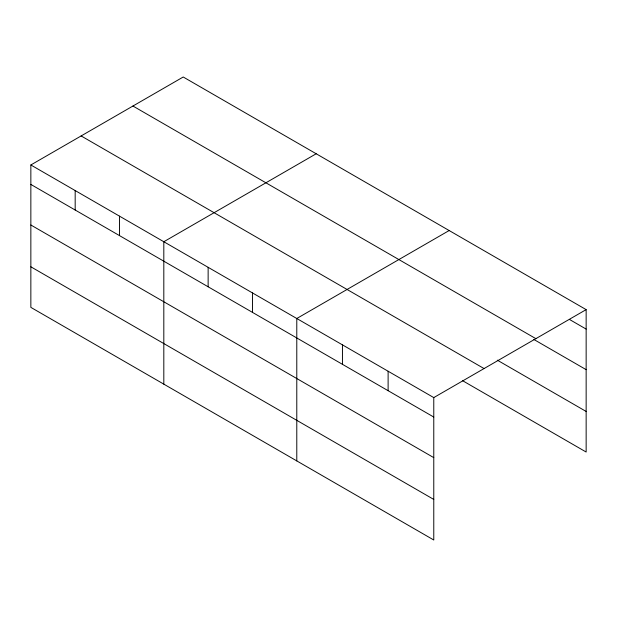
<?xml version="1.0" encoding="UTF-8"?>
<svg xmlns="http://www.w3.org/2000/svg" width="617" height="617" viewBox="0 0 617 617"><rect width="100%" height="100%" fill="white"/><g stroke="black" fill="none" stroke-linecap="round" stroke-linejoin="round"><path stroke-width="0.93" d="M433.774 457.629L433.774 397.595L30.85 164.97L30.85 307.374L433.774 539.998L433.774 457.629L30.85 224.997M462.442 380.604L586.15 452.03L586.15 309.626L183.226 77.002L30.85 164.97M316.189 153.764L163.814 241.741L163.814 384.144M449.153 230.534L296.785 318.503L296.785 460.907M433.774 397.595L586.15 309.626M569.545 319.498L586.15 329.085M132.94 106.031L535.864 338.656M533.844 339.458L586.15 369.652M497.31 360.166L586.15 411.454M81.136 135.941L484.06 368.565M30.85 184.429L433.774 417.053M30.85 266.799L433.774 499.431M388.116 371.233L388.116 390.692M342.45 344.872L342.45 364.323M252.461 292.913L252.461 312.372M208.137 267.323L208.137 286.782M119.497 216.151L119.497 235.601M75.174 190.56L75.174 210.019"/></g></svg>
